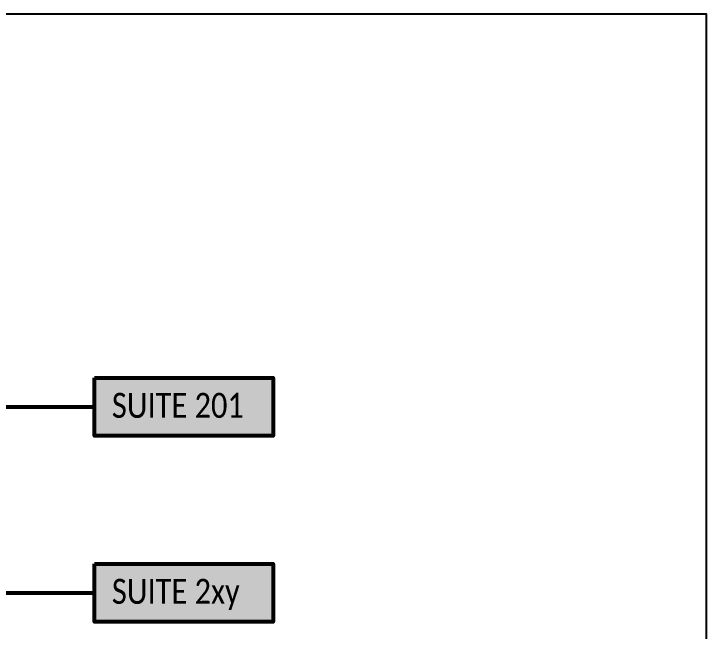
# Model space of a CAD drawing. Header units: inches. Extents: x -2124 to 6036, y -4479 to 801.
# Drawn here: x 4036 to 6036, y -981 to 801 of the extents above; entities that cross this region are included whole.
import ezdxf

# ---------------------------------------------------------------- set-up
doc = ezdxf.new("R2010")
doc.units = ezdxf.units.IN
doc.header["$MEASUREMENT"] = 0
doc.layers.add('A-ANNO-NOTE', color=4, linetype='Continuous', lineweight=30)
doc.styles.add("96 (1 8    1'-0 )", font='WORKING.shx', dxfattribs={"width": 0.833333, "height": 9})

msp = doc.modelspace()

# ---------------------------------------------------------------- hatches: boundary and pattern name
at = {"layer": 'A-ANNO-NOTE', "lineweight": 53}
for points in [[(4269.3, -416.7), (4269.3, -249.2), (4785.4, -249.2), (4785.4, -416.7)], [(4269.3, -953.8), (4269.3, -786.3), (4785.4, -786.3), (4785.4, -953.8)]]:
    msp.add_hatch(color=251, dxfattribs=at).paths.add_polyline_path(points)

# ---------------------------------------------------------------- linework, layer by layer
at = {"flags": 128}
msp.add_lwpolyline([(-2124, 801.2), (6036, 801.2), (6036, -4478.8), (-2124, -4478.8), (-2124, 801.2)], close=True, dxfattribs=at)
at = {"layer": 'A-ANNO-NOTE', "lineweight": 53}
for p, q in [((3697.5, -333), (4269.3, -333)), ((2966, -870), (4269.3, -870))]:
    msp.add_line(p, q, dxfattribs=at)
at = {"layer": 'A-ANNO-NOTE', "lineweight": 53, "flags": 128}
for points in [[(4269.3, -249.2), (4785.4, -249.2), (4785.4, -416.7), (4269.3, -416.7), (4269.3, -249.2)], [(4269.3, -786.3), (4785.4, -786.3), (4785.4, -953.8), (4269.3, -953.8), (4269.3, -786.3)]]:
    msp.add_lwpolyline(points, close=True, dxfattribs=at)

# ---------------------------------------------------------------- texts
at = {"layer": 'A-ANNO-NOTE', "char_height": 72, "attachment_point": 1, "style": "96 (1 8    1'-0 )"}
for s, insert in [('\\fCalibri|b0|i0|c00|p39;\\H1x;\\W0.833333;SUITE 201', (4319.4, -293.1)), ('\\fCalibri|b0|i0|c00|p39;\\H1x;\\W0.833333;SUITE 2xy', (4319.4, -830.1))]:
    msp.add_mtext(s, dxfattribs=dict(at, insert=insert))

doc.saveas('drawing.dxf')
